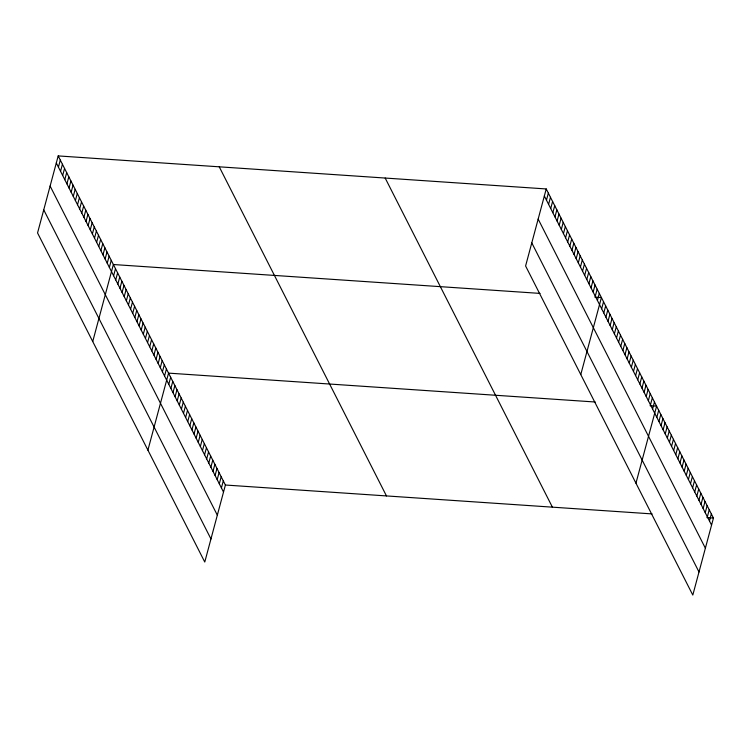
<?xml version="1.0" encoding="UTF-8"?>
<svg xmlns="http://www.w3.org/2000/svg" width="751" height="751" viewBox="0 0 751 751"><rect width="100%" height="100%" fill="white"/><g stroke="black" fill="none" stroke-linecap="round" stroke-linejoin="round"><path stroke-width="1.13" d="M58.193 155.917L37.55 232.941L204.77 562.048L225.403 485.024L58.193 155.917L546.23 188.952L713.45 518.059L692.807 595.083L525.597 265.976L546.23 188.952M58.428 167.135L60.315 160.094M60.549 171.312L62.436 164.272M62.671 175.49L64.558 168.449M64.793 179.667L66.679 172.627M66.914 183.845L68.801 176.804M69.036 188.022L70.923 180.982M71.157 192.2L73.044 185.159M73.279 196.377L75.166 189.336M75.4 200.555L77.287 193.514M77.522 204.732L79.409 197.691M79.644 208.909L81.53 201.869M81.775 213.087L83.661 206.046M83.896 217.264L85.783 210.224M86.018 221.442L87.905 214.401M88.139 225.619L90.026 218.579M90.261 229.797L92.148 222.756M92.382 233.974L94.269 226.924M94.504 238.151L96.391 231.101M96.626 242.329L98.512 235.279M98.747 246.506L100.634 239.456M100.869 250.684L102.756 243.634M102.99 254.861L104.877 247.811M105.112 259.039L106.999 251.989M107.243 263.216L109.13 256.166M109.364 267.384L111.251 260.344M92.73 341.545L113.373 264.521L540.063 293.406M113.608 275.739L115.494 268.698M115.729 279.916L117.616 272.876M117.851 284.094L119.738 277.053M119.972 288.271L121.859 281.231M122.094 292.449L123.981 285.408M124.215 296.626L126.102 289.586M126.337 300.804L128.224 293.763M128.459 304.981L130.345 297.94M130.58 309.159L132.476 302.118M132.711 313.336L134.598 306.295M134.833 317.513L136.72 310.473M136.954 321.691L138.841 314.65M139.076 325.868L140.963 318.828M141.197 330.046L143.084 323.005M143.319 334.223L145.206 327.183M145.441 338.401L147.327 331.36M147.562 342.578L149.449 335.537M149.684 346.755L151.571 339.715M151.805 350.933L153.692 343.892M153.927 355.11L155.814 348.07M156.058 359.288L157.945 352.247M158.179 363.465L160.066 356.425M160.301 367.643L162.188 360.593M162.423 371.82L164.309 364.77M164.544 375.998L166.431 368.948M147.909 450.159L168.553 373.125L595.243 402.01M168.768 384.315L170.655 377.274M170.881 388.464L172.768 381.414M172.983 392.604L174.87 385.563M175.086 396.753L176.973 389.703M177.189 400.893L179.076 393.853M179.301 405.033L181.188 397.992M181.404 409.182L183.291 402.142M183.507 413.322L185.394 406.282M185.619 417.472L187.506 410.431M187.722 421.611L189.609 414.571M189.825 425.761L191.712 418.72M191.937 429.901L193.824 422.86M194.04 434.05L195.927 427.009M196.142 438.19L198.029 431.149M198.255 442.339L200.141 435.289M200.357 446.479L202.244 439.438M202.46 450.628L204.347 443.578M204.563 454.768L206.459 447.727M206.675 458.917L208.562 451.867M208.778 463.057L210.665 456.017M210.881 467.206L212.768 460.156M212.993 471.346L214.88 464.306M215.096 475.496L216.983 468.446M217.199 479.636L219.085 472.595M219.311 483.775L221.198 476.735M221.414 487.925L223.3 480.884M546.465 200.17L548.352 193.129M548.587 204.347L550.474 197.306M550.708 208.525L552.605 201.484M552.839 212.702L554.726 205.661M554.961 216.879L556.848 209.839M557.082 221.057L558.969 214.016M559.204 225.234L561.091 218.194M561.326 229.412L563.212 222.362M563.447 233.589L565.334 226.539M565.569 237.767L567.456 230.717M567.69 241.944L569.577 234.894M569.812 246.121L571.699 239.071M571.933 250.299L573.82 243.249M574.055 254.476L575.942 247.426M576.186 258.654L578.073 251.604M578.308 262.822L580.194 255.781M580.429 266.999L582.316 259.959M582.551 271.177L584.438 264.136M584.672 275.354L586.559 268.314M586.794 279.532L588.681 272.491M588.915 283.709L590.802 276.668M591.037 287.886L592.924 280.846M593.159 292.064L595.045 285.023M595.28 296.241L597.167 289.201M597.402 300.419L599.289 293.378M580.776 374.58L601.41 297.556L594.839 297.114M601.654 308.774L603.541 301.733M603.776 312.951L605.663 305.91M605.897 317.129L607.784 310.088M608.019 321.306L609.906 314.265M610.141 325.483L612.027 318.443M612.262 329.661L614.149 322.62M614.384 333.838L616.271 326.798M616.505 338.016L618.392 330.975M618.627 342.193L620.514 335.153M620.748 346.371L622.635 339.33M622.87 350.548L624.757 343.507M624.992 354.725L626.878 347.685M627.123 358.903L629.009 351.862M629.244 363.08L631.131 356.03M631.366 367.258L633.253 360.208M633.487 371.435L635.374 364.385M635.609 375.613L637.496 368.563M637.73 379.79L639.617 372.74M639.852 383.968L641.739 376.918M641.974 388.145L643.86 381.095M644.095 392.322L645.982 385.272M646.217 396.49L648.104 389.45M648.338 400.668L650.225 393.627M650.46 404.845L652.356 397.805M652.591 409.023L654.478 401.982M635.956 483.184L656.599 406.16L650.019 405.718M656.815 417.349L658.702 410.309M658.918 421.489L660.805 414.449M661.03 425.639L662.917 418.598M663.133 429.779L665.02 422.738M665.236 433.928L667.123 426.878M667.339 438.068L669.235 431.027M669.451 442.217L671.338 435.167M671.554 446.357L673.44 439.316M673.656 450.506L675.543 443.456M675.769 454.646L677.655 447.605M677.871 458.795L679.758 451.745M679.974 462.935L681.861 455.895M682.086 467.084L683.973 460.034M684.189 471.224L686.076 464.184M686.292 475.364L688.179 468.324M688.404 479.514L690.291 472.473M690.507 483.653L692.394 476.613M692.61 487.803L694.497 480.762M694.722 491.943L696.609 484.902M696.825 496.092L698.712 489.051M698.928 500.232L700.814 493.191M701.03 504.381L702.917 497.34M703.143 508.521L705.029 501.48M705.245 512.67L707.132 505.62M707.348 516.81L709.235 509.769M709.46 520.959L711.347 513.909M225.403 485.024L652.093 513.909M706.879 517.608L713.45 518.059M544.344 195.992L711.563 525.099M538.157 219.085L705.377 548.192M531.783 242.883L699.003 571.99M385.179 178.053L552.398 507.16M219.245 166.816L386.465 495.923M56.306 162.958L223.516 492.065M50.11 186.051L217.33 515.167M43.736 209.848L210.956 538.955"/></g></svg>
